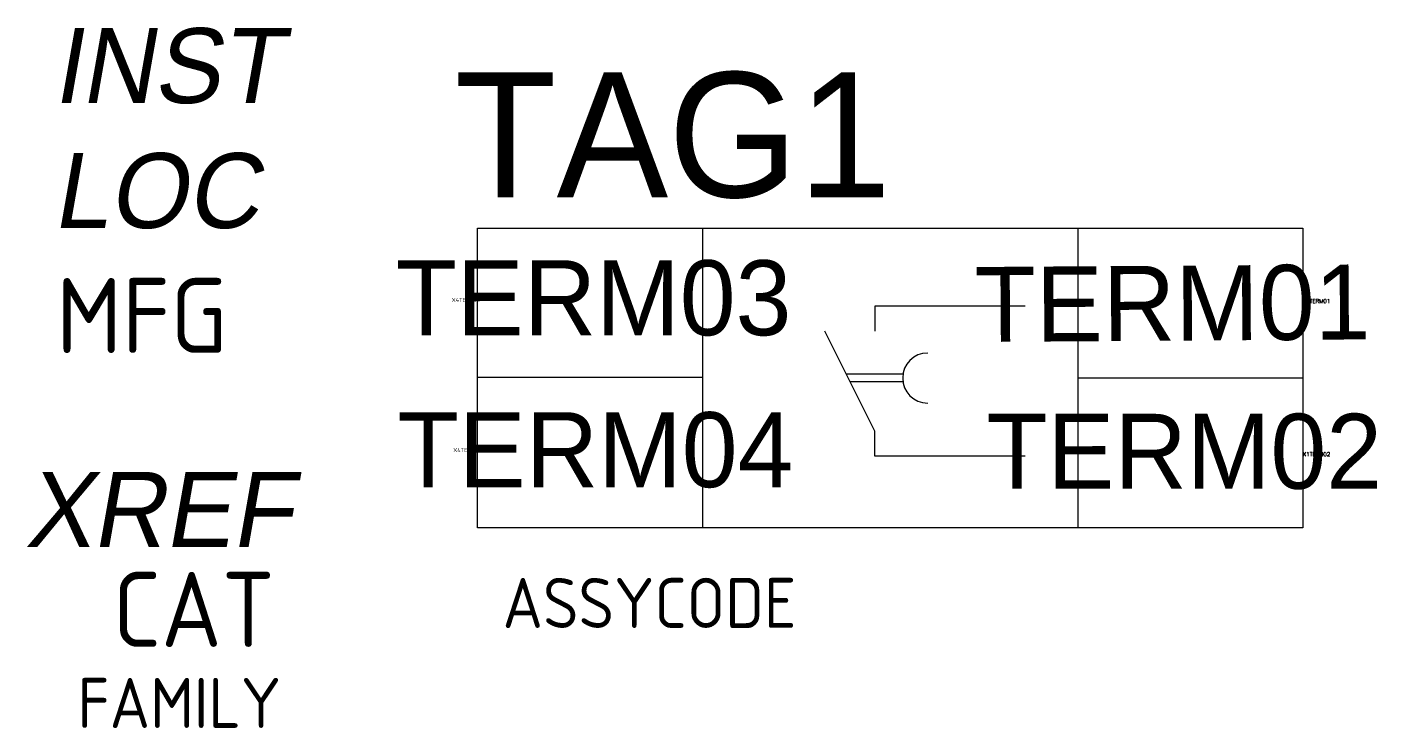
# Model space of a CAD drawing. Extents: x -25.5 to 1.5, y -8.5 to 5.5.
import ezdxf
from ezdxf.enums import TextEntityAlignment as Align

# ---------------------------------------------------------------- set-up
doc = ezdxf.new("R2010")
doc.units = 0
doc.header["$MEASUREMENT"] = 0
doc.styles.add('WD', font='txt.shx')
doc.styles.add('WD_IEC', font='isocp2.shx', dxfattribs={"width": 0.9, "height": 4})

msp = doc.modelspace()

# ---------------------------------------------------------------- linework, layer by layer
for p, q in [((-12, 1.5), (-12, -4.5)), ((-4.5, 1.5), (-4.5, -4.5)), ((-5.554, -0.062), (-8.554, -0.062)), ((-8.554, -0.062), (-8.554, -0.562)), ((-8.554, -2.562), (-9.554, -0.562)), ((-11.998, -1.491), (-16.498, -1.491)), ((-9.128, -1.414), (-8, -1.414)), ((-9.051, -1.569), (-8, -1.569)), ((0, -1.5), (-4.5, -1.5)), ((-8.554, -3.062), (-8.554, -2.562)), ((-5.554, -3.062), (-8.554, -3.062)), ((-4.5, -3), (-4.5, -3))]:
    msp.add_line(p, q)
msp.add_lwpolyline([(-16.5, 1.5), (0, 1.5), (0, -4.5), (-16.5, -4.5)], close=True)
msp.add_arc((-7.5, -1.5), 0.5, 90, 270)

# ---------------------------------------------------------------- texts
at = {"oblique": 10, "flags": 1}
for tag, p in [('INST', (-25, 4)), ('LOC', (-25, 1.5)), ('XREF', (-25.554, -4.879))]:
    msp.add_attdef(tag, p, '', height=1.5, dxfattribs=at)
msp.add_attdef('TAG1', text='TE', height=2.5).set_placement((-12.595, 2.117), align=Align.CENTER)
for tag, text, p in [('TERM03', 'A2', (-14.182, 0.855)), ('TERM04', 'A1', (-14.143, -2.184))]:
    msp.add_attdef(tag, text=text, height=1.5).set_placement(p, align=Align.TOP_CENTER)
at = {"linetype": 'Continuous'}
for tag, text, rotation, p in [('TERM01', 'B2', 0.3906, (-2.609, 0.747)), ('TERM02', 'B1', 0.0078, (-2.372, -2.216))]:
    msp.add_attdef(tag, text=text, height=1.5, rotation=rotation, dxfattribs=at).set_placement(p, align=Align.TOP_CENTER)
at = {"style": 'WD_IEC', "flags": 9}
for tag, text, p in [('MFG', 'ACKO', (-21.5, -1)), ('CAT', 'NTE8-B', (-20.554, -6.879))]:
    msp.add_attdef(tag, text=text, height=1.5, dxfattribs=at).set_placement(p, align=Align.RIGHT)
at = {"flags": 1}
for tag, p, s, height, style in [('X4TERM03', (-17.017, 0.022), '', 0.08, 'WD_IEC'), ('X1TERM01', (0, 0), '', 0.08, 'WD'), ('X4TERM04', (-16.985, -2.982), '', 0.08, 'WD_IEC'), ('X1TERM02', (0, -3.065), '', 0.08, 'WD'), ('ASSYCODE', (-16, -6.5), '', 1, 'WD_IEC'), ('FAMILY', (-24.5, -8.5), 'ND_ACKO', 1, 'WD_IEC')]:
    msp.add_attdef(tag, p, s, height=height, dxfattribs=dict(at, style=style))

doc.saveas('drawing.dxf')
